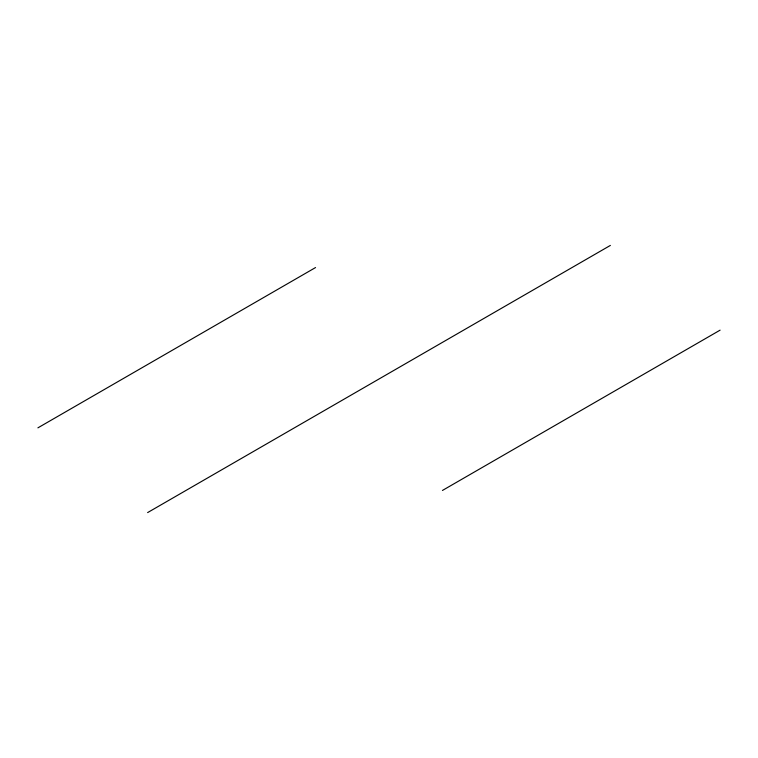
<?xml version="1.0" encoding="UTF-8"?>
<svg xmlns="http://www.w3.org/2000/svg" width="758" height="758" viewBox="0 0 758 758"><rect width="100%" height="100%" fill="white"/><g stroke="black" fill="none" stroke-linecap="round" stroke-linejoin="round"><path stroke-width="1.14" d="M37.9 427.853L315.546 267.555M147.63 512.579L610.37 245.421M442.454 490.445L720.1 330.147"/></g></svg>
